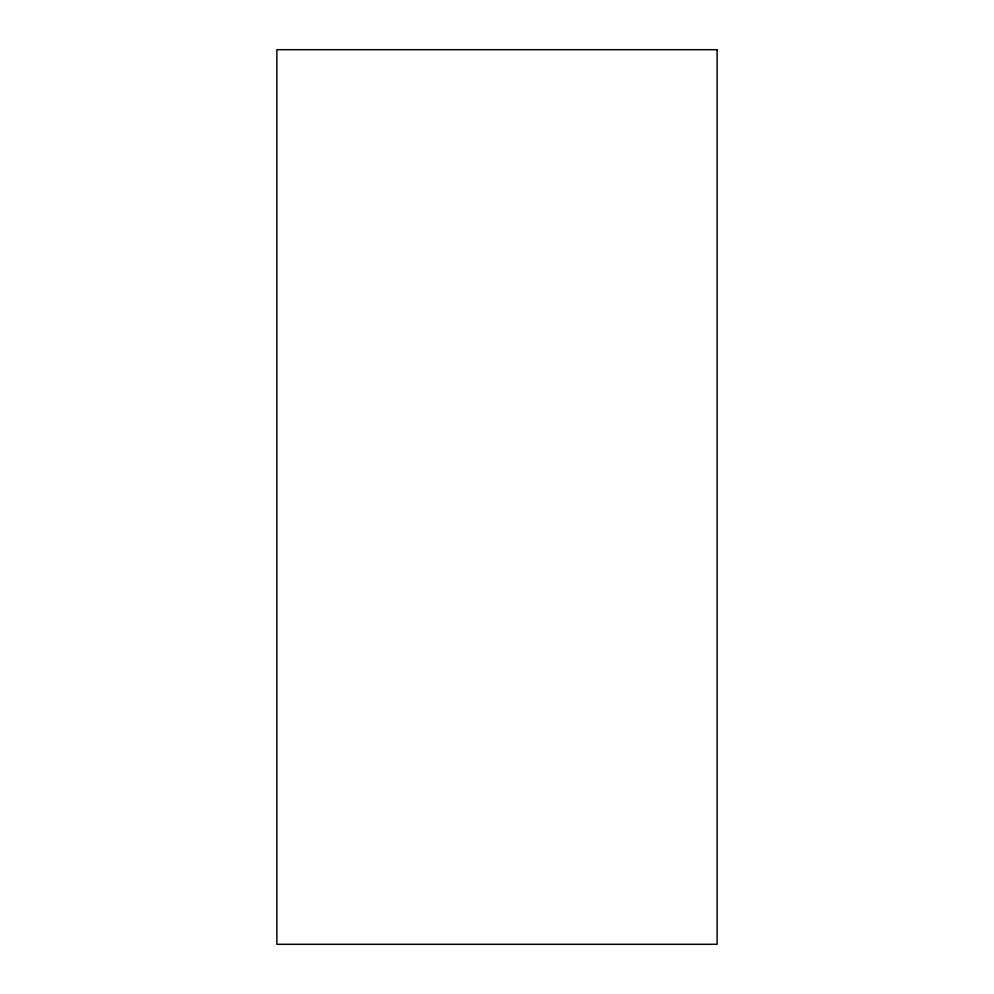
<?xml version="1.0" encoding="UTF-8"?>
<svg xmlns="http://www.w3.org/2000/svg" width="994" height="994" viewBox="0 0 994 994"><rect width="100%" height="100%" fill="white"/><g stroke="black" fill="none" stroke-linecap="round" stroke-linejoin="round"><path stroke-width="1.49" d="M717.121 49.7L276.879 49.7L276.879 944.3L717.121 944.3L717.121 49.7"/></g></svg>
